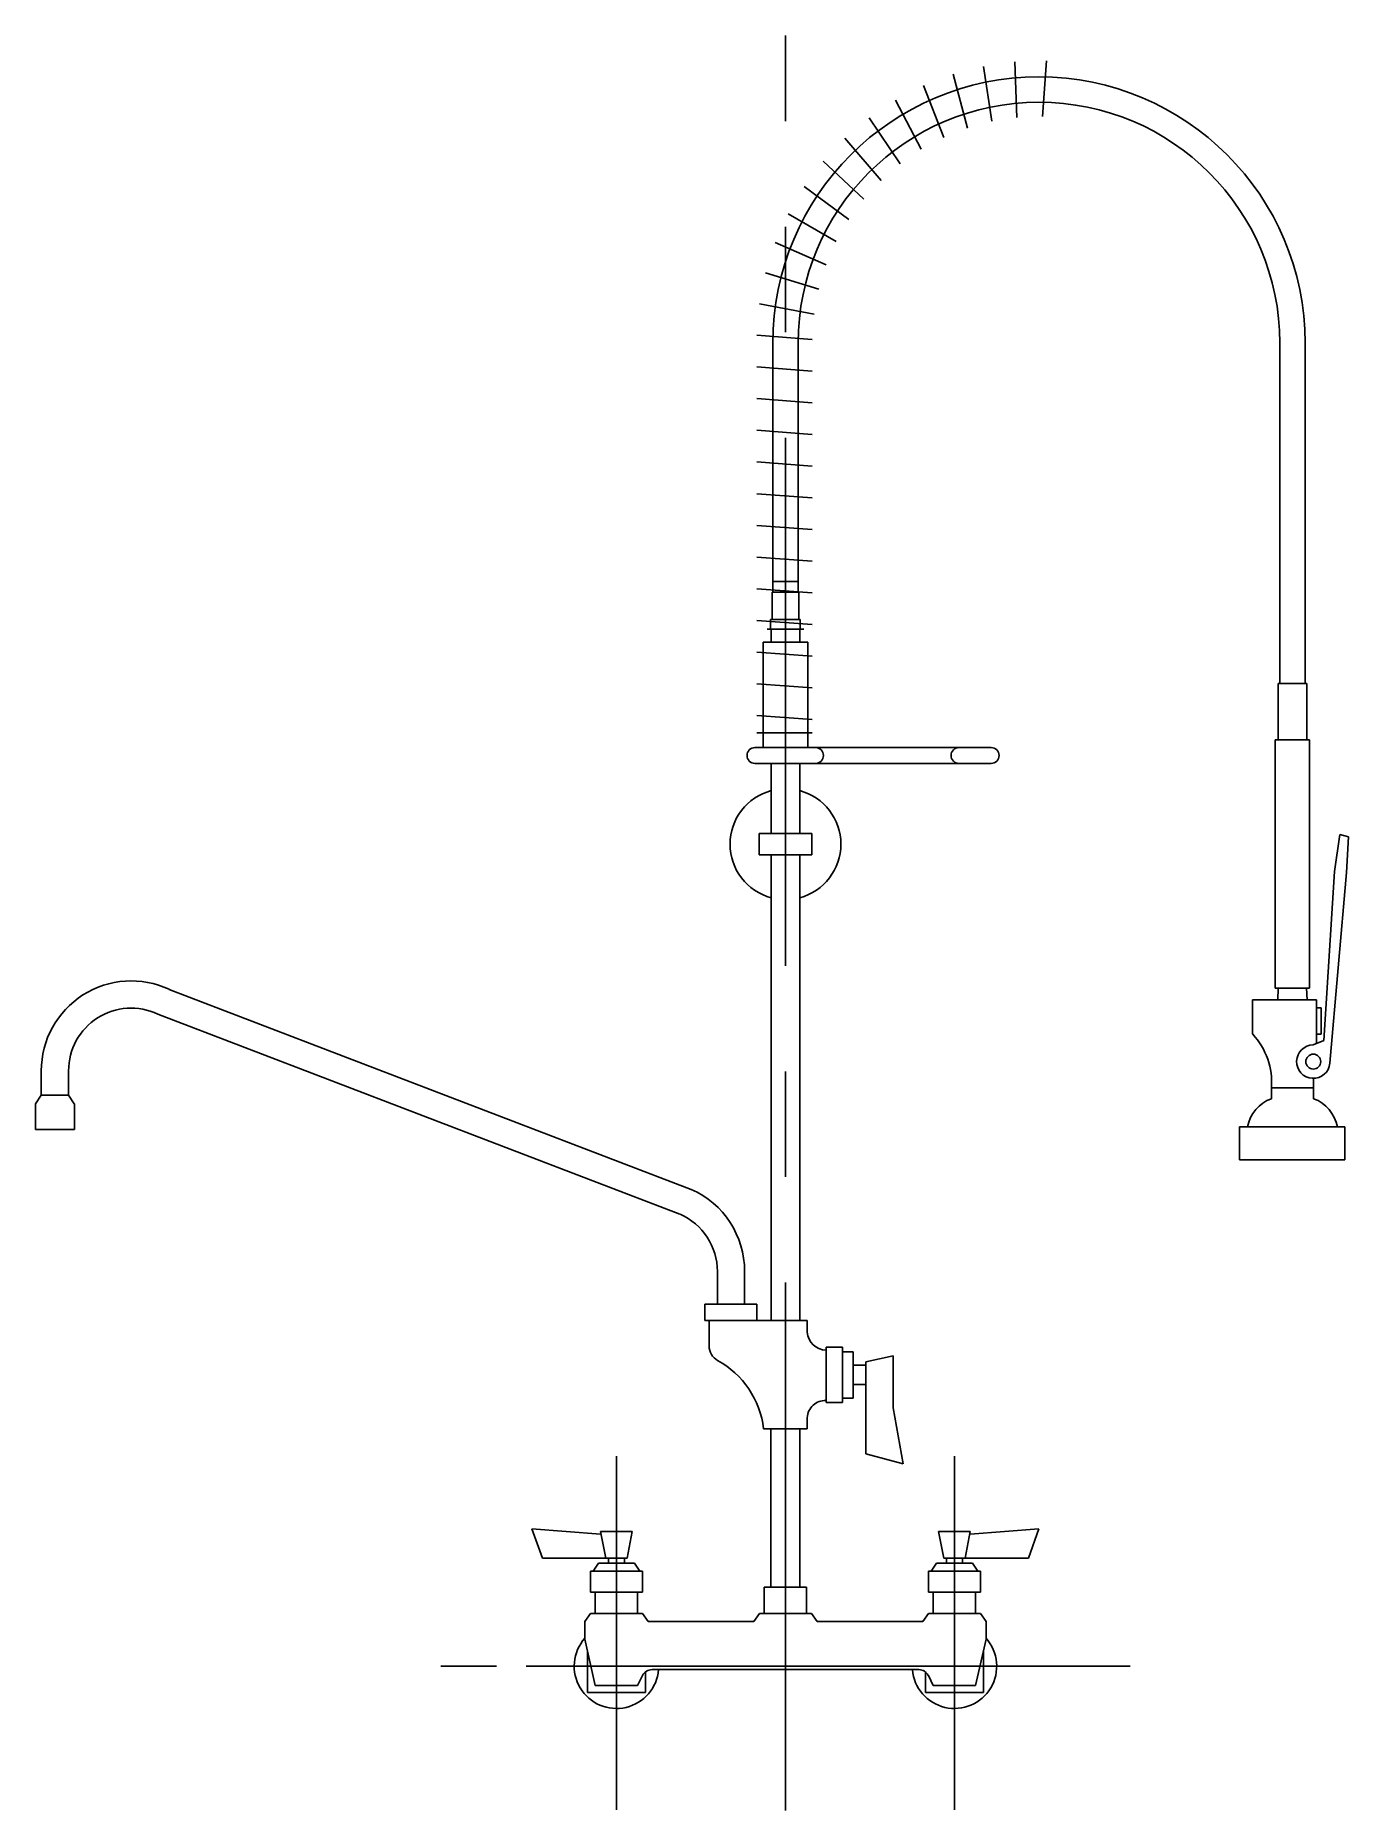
# Model space of a CAD drawing. Extents: x -17.7 to 13.3, y -3.4 to 38.6.
import ezdxf

# ---------------------------------------------------------------- set-up
doc = ezdxf.new("R2010")
doc.units = 0
doc.header["$LTSCALE"] = 10
doc.header["$MEASUREMENT"] = 0
doc.linetypes.add('CENTER', pattern=[2, 1.25, -0.25, 0.25, -0.25])
doc.layers.add('250', color=2, linetype='CONTINUOUS')
doc.layers.add('255', color=1, linetype='CENTER')

msp = doc.modelspace()

# ---------------------------------------------------------------- linework, layer by layer
at = {"layer": '250'}
for p, q in [((4.691, 37.881), (4.886, 36.579)), ((5.433, 37.986), (5.48, 36.671)), ((6.182, 38.008), (6.082, 36.695)), ((3.267, 37.425), (3.746, 36.2)), ((3.966, 37.693), (4.305, 36.421)), ((2.601, 37.081), (3.215, 35.917)), ((1.979, 36.664), (2.719, 35.576)), ((1.407, 36.181), (2.264, 35.182)), ((0.893, 35.636), (1.857, 34.739)), ((0.443, 35.037), (1.501, 34.254)), ((0.063, 34.392), (1.202, 33.732)), ((-0.242, 33.708), (0.964, 33.18)), ((-0.469, 32.994), (0.788, 32.604)), ((-0.615, 32.259), (0.679, 32.013)), ((-0.677, 31.513), (0.636, 31.413)), ((-0.3, 25.431), (-0.3, 31.331)), ((0.3, 25.431), (0.3, 31.331)), ((11.7, 23.266), (11.7, 31.331)), ((12.3, 23.266), (12.3, 31.331)), ((-0.679, 30.763), (0.634, 30.663)), ((-0.678, 30.013), (0.634, 29.913)), ((-0.678, 29.263), (0.634, 29.163)), ((-0.678, 28.513), (0.634, 28.413)), ((-0.678, 27.763), (0.635, 27.663)), ((-0.678, 27.013), (0.635, 26.913)), ((-0.678, 26.263), (0.635, 26.163)), ((-0.3, 25.681), (0.3, 25.681)), ((-0.678, 25.513), (0.635, 25.413)), ((0.315, 25.431), (-0.315, 25.431)), ((-0.315, 24.781), (-0.315, 25.431)), ((0.315, 24.781), (0.315, 25.431)), ((-0.677, 24.763), (0.635, 24.663)), ((-0.433, 24.556), (0.433, 24.556)), ((-0.35, 24.781), (0.35, 24.781)), ((-0.35, 24.556), (-0.35, 24.781)), ((-0.338, 24.556), (-0.338, 24.251)), ((0.338, 24.556), (0.338, 24.251)), ((0.35, 24.556), (0.35, 24.781)), ((-0.677, 24.013), (0.635, 23.913)), ((-0.53, 21.751), (-0.53, 24.251)), ((0.53, 24.251), (-0.53, 24.251)), ((0.53, 21.751), (0.53, 24.251)), ((-0.677, 23.263), (0.635, 23.163)), ((11.662, 23.266), (11.662, 21.938)), ((11.662, 23.266), (12.338, 23.266)), ((12.338, 23.266), (12.338, 21.938)), ((-0.677, 22.513), (0.635, 22.413)), ((0.635, 22.102), (-0.677, 22.102)), ((11.594, 21.938), (11.594, 16.051)), ((12.406, 21.938), (11.594, 21.938)), ((12.406, 21.938), (12.406, 16.051)), ((-0.722, 21.751), (0.53, 21.751)), ((0.53, 21.751), (4.87, 21.751)), ((0.757, 21.376), (-0.722, 21.376)), ((-0.338, 21.376), (-0.338, 19.714)), ((0.338, 21.376), (0.338, 19.714)), ((0.53, 21.376), (4.87, 21.376)), ((-0.625, 19.714), (-0.625, 19.214)), ((0.625, 19.714), (-0.625, 19.714)), ((0.625, 19.714), (0.625, 19.214)), ((12.993, 18.815), (13.118, 19.69)), ((13.118, 19.69), (13.326, 19.635)), ((13.326, 19.635), (13.282, 18.791)), ((-0.625, 19.214), (0.625, 19.214)), ((-0.338, 19.214), (-0.338, 8.188)), ((0.338, 19.214), (0.338, 8.188)), ((12.743, 14.815), (12.993, 18.815)), ((13.282, 18.791), (12.887, 14.28)), ((-14.585, 16.027), (-2.229, 11.291)), ((12.406, 16.051), (11.594, 16.051)), ((11.655, 15.776), (11.664, 16.051)), ((12.345, 15.776), (12.336, 16.051)), ((12.566, 15.776), (11.058, 15.776)), ((11.058, 14.964), (11.058, 15.776)), ((12.566, 14.741), (12.566, 15.776)), ((12.566, 15.593), (12.677, 15.593)), ((12.677, 15.593), (12.677, 14.963)), ((-14.857, 15.443), (-2.496, 10.704)), ((12.493, 14.71), (12.743, 14.815)), ((12.566, 14.963), (12.677, 14.963)), ((-17.612, 13.518), (-17.612, 14.099)), ((-16.967, 13.518), (-16.967, 14.099)), ((12.5, 13.438), (12.5, 13.92)), ((-17.612, 13.518), (-17.748, 13.32)), ((-16.967, 13.518), (-17.612, 13.518)), ((-16.968, 13.518), (-17.612, 13.518)), ((-16.831, 13.32), (-16.968, 13.518)), ((11.5, 13.695), (12.5, 13.695)), ((11.5, 13.438), (11.5, 13.695)), ((-17.748, 13.32), (-17.75, 12.708)), ((-16.83, 12.708), (-16.83, 13.32)), ((-17.75, 12.708), (-16.83, 12.708)), ((10.743, 11.992), (10.743, 12.773)), ((13.243, 12.773), (10.743, 12.773)), ((13.243, 11.992), (13.243, 12.773)), ((13.243, 11.992), (10.743, 11.992)), ((-1.612, 9.348), (-1.612, 8.575)), ((-0.967, 9.348), (-0.967, 8.575)), ((-1.905, 8.575), (-1.905, 8.188)), ((-0.675, 8.575), (-1.905, 8.575)), ((-0.675, 8.188), (-0.675, 8.575)), ((-1.905, 8.188), (-0.675, 8.188)), ((-0.675, 8.188), (-1.905, 8.188)), ((-1.806, 8.188), (-1.806, 7.581)), ((0.516, 8.188), (-0.675, 8.188)), ((0.516, 7.914), (0.516, 8.188)), ((0.96, 6.246), (0.96, 7.551)), ((0.96, 6.246), (0.96, 7.551)), ((0.96, 7.551), (1.352, 7.551)), ((0.96, 6.35), (0.96, 7.446)), ((1.352, 7.551), (1.352, 6.246)), ((1.352, 7.446), (1.605, 7.446)), ((1.605, 7.446), (1.605, 6.35)), ((2.552, 7.35), (1.904, 7.205)), ((1.904, 7.205), (1.904, 5.029)), ((2.552, 6.121), (2.552, 7.35)), ((1.605, 7.128), (1.904, 7.128)), ((1.605, 6.35), (1.352, 6.35)), ((1.605, 6.668), (1.904, 6.668)), ((1.352, 6.246), (0.96, 6.246)), ((2.787, 4.793), (2.552, 6.121)), ((-0.516, 5.625), (0.516, 5.625)), ((-0.344, 5.625), (-0.344, 1.875)), ((0.344, 1.875), (0.344, 5.625)), ((0.516, 5.625), (0.516, 5.883)), ((1.904, 5.029), (2.787, 4.793)), ((-4.375, 3.125), (-6, 3.25)), ((-6, 3.25), (-5.75, 2.562)), ((-4.375, 3.188), (-4.25, 2.562)), ((-3.625, 3.188), (-4.375, 3.188)), ((-3.75, 2.562), (-3.625, 3.188)), ((3.625, 3.188), (3.75, 2.562)), ((4.375, 3.188), (3.625, 3.188)), ((4.25, 2.562), (4.375, 3.188)), ((4.375, 3.125), (6, 3.25)), ((6, 3.25), (5.75, 2.562)), ((-4.25, 2.562), (-5.75, 2.562)), ((-4.25, 2.562), (-3.75, 2.562)), ((-4.188, 2.438), (-4.188, 2.562)), ((-3.812, 2.438), (-3.812, 2.562)), ((3.75, 2.562), (4.25, 2.562)), ((3.812, 2.438), (3.812, 2.562)), ((4.188, 2.438), (4.188, 2.562)), ((4.25, 2.562), (5.75, 2.562)), ((-4.613, 2.25), (-4.613, 1.75)), ((-4.613, 2.25), (-3.387, 2.25)), ((-4.551, 2.25), (-4.426, 2.438)), ((-4.426, 2.438), (-3.574, 2.438)), ((-3.449, 2.25), (-3.574, 2.438)), ((-3.387, 2.25), (-3.387, 1.75)), ((3.387, 2.25), (3.387, 1.75)), ((3.387, 2.25), (4.613, 2.25)), ((3.449, 2.25), (3.574, 2.438)), ((3.574, 2.438), (4.426, 2.438)), ((4.551, 2.25), (4.426, 2.438)), ((4.613, 2.25), (4.613, 1.75)), ((-4.613, 1.75), (-3.387, 1.75)), ((-4.5, 1.75), (-4.5, 1.25)), ((-3.5, 1.75), (-3.5, 1.25)), ((-0.5, 1.875), (0.5, 1.875)), ((-0.5, 1.875), (-0.5, 1.25)), ((0.5, 1.875), (0.5, 1.25)), ((3.387, 1.75), (4.613, 1.75)), ((3.5, 1.75), (3.5, 1.25)), ((4.5, 1.75), (4.5, 1.25)), ((-4.613, 1.25), (-4.75, 1.062)), ((-4.75, 1.062), (-4.75, 0.642)), ((-4.613, 1.25), (-3.387, 1.25)), ((-3.387, 1.25), (-3.25, 1.062)), ((-0.75, 1.062), (-3.25, 1.062)), ((-0.613, 1.25), (-0.75, 1.062)), ((-0.613, 1.25), (0.613, 1.25)), ((0.613, 1.25), (0.75, 1.062)), ((3.25, 1.062), (0.75, 1.062)), ((3.387, 1.25), (3.25, 1.062)), ((3.387, 1.25), (4.613, 1.25)), ((4.613, 1.25), (4.75, 1.062)), ((4.75, 1.062), (4.75, 0.642)), ((-4.75, 0.642), (-4.5, -0.455)), ((4.75, 0.642), (4.5, -0.455)), ((-4.688, -0.625), (-4.688, 0.368)), ((4.688, -0.625), (4.688, 0.368)), ((-3.5, -0.455), (-3.382, -0.218)), ((-3.312, -0.625), (-3.312, -0.125)), ((-3.158, -0.08), (3.158, -0.08)), ((3.312, -0.625), (3.312, -0.125)), ((3.5, -0.455), (3.382, -0.218)), ((-4.688, -0.625), (-3.312, -0.625)), ((-4.5, -0.455), (-3.5, -0.455)), ((4.688, -0.625), (3.312, -0.625)), ((4.5, -0.455), (3.5, -0.455))]:
    msp.add_line(p, q, dxfattribs=at)
msp.add_circle((12.493, 14.315), 0.177, dxfattribs=at)
for centre, radius, start, end in [((6, 31.331), 6.3, 0, 180), ((6, 31.331), 5.7, 0, 180), ((-0.722, 21.564), 0.188, 90, 270), ((0.712, 21.564), 0.188, 270, 90), ((4.107, 21.564), 0.188, 90, 270), ((4.87, 21.564), 0.188, 270, 90), ((0, 19.464), 1.312, 104.9006, 255.0994), ((0, 19.464), 1.312, 284.9006, 75.0994), ((-15.484, 14.099), 2.128, 65, 180), ((-15.484, 14.099), 1.483, 65, 180), ((9.86, 13.835), 1.646, 355.1078, 43.2812), ((12.493, 14.315), 0.395, 90, 355.0007), ((11.809, 12.607), 0.887, 110.3706, 169.2184), ((12.191, 12.607), 0.887, 10.7816, 69.6294), ((-3.095, 9.348), 2.128, 0, 65.9688), ((-3.095, 9.348), 1.483, 0, 66.1605), ((-1.419, 7.581), 0.387, 180, 241.0481), ((0.975, 7.943), 0.46, 183.7291, 268.1407), ((-2.644, 5.367), 2.143, 6.9129, 61.0481), ((0.942, 5.867), 0.426, 87.5068, 177.8386), ((-4, 0), 1, 138.5904, 355.3958), ((4, 0), 1, 184.6042, 41.4096), ((-3.158, -0.33), 0.25, 90, 153.4349), ((3.158, -0.33), 0.25, 26.5651, 90)]:
    msp.add_arc(centre, radius, start, end, dxfattribs=at)
at = {"layer": '255'}
for p, q in [((0, -3.416), (0, 38.611)), ((-4, 4.972), (-4, -3.396)), ((4, 4.972), (4, -3.396)), ((8.16, 0), (-8.16, 0)), ((-6.133, 0), (5.919, 0))]:
    msp.add_line(p, q, dxfattribs=at)

doc.saveas('drawing.dxf')
